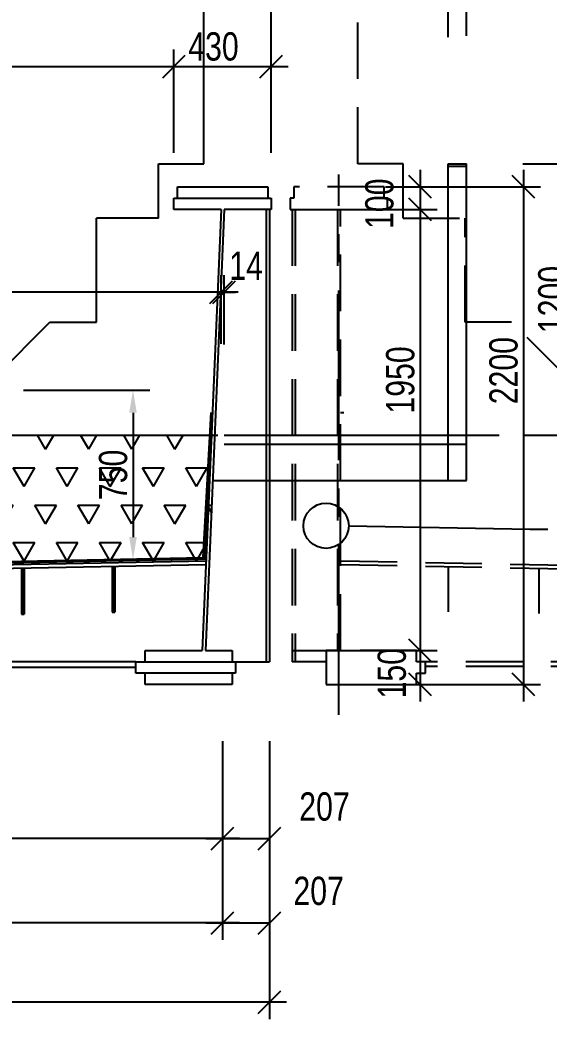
# Model space of a CAD drawing. Header units: millimetres. Extents: x -1069826 to 2704411, y -432732 to 412301.
# Drawn here: x 722111 to 724448, y -22276 to -17861 of the extents above; entities that cross this region are included whole.
import ezdxf

# ---------------------------------------------------------------- set-up
doc = ezdxf.new("R2010")
doc.units = ezdxf.units.MM
doc.header["$LTSCALE"] = 1000
doc.header["$MEASUREMENT"] = 0
doc.linetypes.add('CENTER2', pattern=[1.125, 0.75, -0.125, 0.125, -0.125])
doc.linetypes.add('HIDDEN', pattern=[0.375, 0.25, -0.125])
for name, color, linetype in [('0-T', 7, 'Continuous'), ('00XX00-S', 7, 'Continuous'), ('DROGO-T', 7, 'Continuous')]:
    doc.layers.add(name, color=color, linetype=linetype)
doc.styles.add('CDMSTYLE', font='CDMSIMPL', dxfattribs={"width": 0.8, "bigfont": 'CDMBIGPL'})
doc.dimstyles.new('CDMOG-MM-50', dxfattribs={"dimscale": 50, "dimtxt": 2.5, "dimasz": 1, "dimexe": 1.5, "dimexo": 5, "dimgap": 0.5, "dimtad": 1, "dimdec": 0, "dimrnd": 1, "dimzin": 1, "dimdsep": 46, "dimtxsty": 'CDMSTYLE', "dimblk1": 'OBLIQUE', "dimblk2": 'OBLIQUE', "dimsah": 1, "dimtsz": 1, "dimcen": -2.5, "dimdle": 1.5, "dimclrd": 9, "dimclre": 9, "dimclrt": 9, "dimadec": 0, "dimazin": 0, "dimtfac": 1, "dimtmove": 2, "dimatfit": 3, "dimldrblk": 'OBLIQUE', "dimfxl": 1, "dimtvp": 1, "dimtolj": 1, "dimtzin": 0, "dimarcsym": 0})
doc.dimstyles.new('CDMST-MM-50', dxfattribs={"dimscale": 50, "dimtxt": 2.5, "dimasz": 2, "dimexe": 1.5, "dimexo": 3, "dimgap": 0.5, "dimtad": 1, "dimdec": 0, "dimrnd": 1, "dimzin": 1, "dimdsep": 46, "dimtxsty": 'CDMSTYLE', "dimblk1": 'OBLIQUE', "dimblk2": 'OBLIQUE', "dimsah": 1, "dimcen": -2.5, "dimdle": 1.5, "dimclrd": 9, "dimclre": 9, "dimclrt": 9, "dimadec": 0, "dimazin": 0, "dimtfac": 1, "dimtmove": 2, "dimatfit": 3, "dimldrblk": 'OBLIQUE', "dimfxl": 1, "dimtvp": 1, "dimtolj": 1, "dimtzin": 0, "dimarcsym": 0})

# ---------------------------------------------------------------- blocks, each defined once
blk = doc.blocks.new('*D844')
at = {"color": 9, "linetype": 'ByBlock', "transparency": 16777216}
for p, q in [((538869.1, -18447.7), (538869.1, -17990.8)), ((534683.1, -18115.8), (534783.1, -18015.8)), ((538819.1, -18115.8), (538919.1, -18015.8)), ((534658.1, -18065.8), (538944.1, -18065.8))]:
    blk.add_line(p, q, dxfattribs=at)
at = {"layer": 'Defpoints', "color": 0, "linetype": 'ByBlock', "transparency": 16777216}
for p in [(538869.1, -18065.8), (534733.1, -18697.7), (538869.1, -18697.7)]:
    blk.add_point(p, dxfattribs=at)
at = {"color": 9, "linetype": 'ByBlock', "transparency": 16777216, "insert": (536545.2, -17978.3), "char_height": 125, "attachment_point": 5, "style": 'CDMSTYLE'}
blk.add_mtext('\\A1;4136', dxfattribs=at)
blk = doc.blocks.new('_OBLIQUE')
at = {"color": 0, "linetype": 'ByBlock'}
blk.add_line((-0.5, -0.5), (0.5, 0.5), dxfattribs=at)
blk = doc.blocks.new('*D845')
at = {"color": 9, "linetype": 'ByBlock', "transparency": 16777216}
for p, q in [((539299.1, -18447.7), (539299.1, -17990.8)), ((538819.1, -18115.8), (538919.1, -18015.8)), ((539249.1, -18115.8), (539349.1, -18015.8)), ((538794.1, -18065.8), (539374.1, -18065.8))]:
    blk.add_line(p, q, dxfattribs=at)
at = {"layer": 'Defpoints', "color": 0, "linetype": 'ByBlock', "transparency": 16777216}
for p in [(539299.1, -18065.8), (538869.1, -18697.7), (539299.1, -18697.7)]:
    blk.add_point(p, dxfattribs=at)
at = {"color": 9, "linetype": 'ByBlock', "transparency": 16777216, "insert": (539043.6, -17978.3), "char_height": 125, "attachment_point": 5, "style": 'CDMSTYLE'}
blk.add_mtext('\\A1;430', dxfattribs=at)
blk = doc.blocks.new('*D807')
at = {"color": 9, "linetype": 'ByBlock', "transparency": 16777216}
for p, q in [((528311.1, -16216), (528411.1, -16116)), ((528361.1, -17924), (528361.1, -16091)), ((540111.1, -16216), (540211.1, -16116)), ((540161.1, -17876.7), (540161.1, -16091)), ((528286.1, -16166), (540236.1, -16166))]:
    blk.add_line(p, q, dxfattribs=at)
at = {"layer": 'Defpoints', "color": 0, "linetype": 'ByBlock', "transparency": 16777216}
for p in [(540161.1, -16166), (540161.1, -18126.7), (528361.1, -18174)]:
    blk.add_point(p, dxfattribs=at)
at = {"color": 9, "linetype": 'ByBlock', "transparency": 16777216, "insert": (534261.1, -16078.5), "char_height": 125, "attachment_point": 5, "style": 'CDMSTYLE'}
blk.add_mtext('\\A1;\\C1;11800', dxfattribs=at)
blk = doc.blocks.new('*D827')
at = {"color": 9, "linetype": 'ByBlock', "transparency": 16777216}
for p, q in [((539957, -20572.7), (539957, -20872.7)), ((540007, -20697.7), (539907, -20597.7)), ((540007, -20847.7), (539907, -20747.7)), ((539748.6, -20797.7), (540032, -20797.7))]:
    blk.add_line(p, q, dxfattribs=at)
at = {"layer": 'Defpoints', "color": 0, "linetype": 'ByBlock', "transparency": 16777216}
for p in [(539141.1, -20647.7), (539498.6, -20797.7), (539957, -20797.7)]:
    blk.add_point(p, dxfattribs=at)
at = {"color": 9, "linetype": 'ByBlock', "transparency": 16777216, "insert": (539832.1, -20747.7), "char_height": 125, "attachment_point": 5, "rotation": 90, "style": 'CDMSTYLE'}
blk.add_mtext('\\A1;150', dxfattribs=at)
blk = doc.blocks.new('*D826')
at = {"color": 9, "linetype": 'ByBlock', "transparency": 16777216}
for p, q in [((539957, -18622.7), (539957, -20722.7)), ((540007, -18747.7), (539907, -18647.7)), ((540007, -20697.7), (539907, -20597.7)), ((539391.1, -20647.7), (540032, -20647.7))]:
    blk.add_line(p, q, dxfattribs=at)
at = {"layer": 'Defpoints', "color": 0, "linetype": 'ByBlock', "transparency": 16777216}
for p in [(539588.6, -18697.7), (539141.1, -20647.7), (539957, -20647.7)]:
    blk.add_point(p, dxfattribs=at)
at = {"color": 9, "linetype": 'ByBlock', "transparency": 16777216, "insert": (539869.5, -19451.5), "char_height": 125, "attachment_point": 5, "rotation": 90, "style": 'CDMSTYLE'}
blk.add_mtext('\\A1;1950', dxfattribs=at)
blk = doc.blocks.new('*D825')
at = {"color": 9, "linetype": 'ByBlock', "transparency": 16777216}
for p, q in [((539957, -18522.7), (539957, -18697.7)), ((540007, -18647.7), (539907, -18547.7)), ((539838.6, -18597.7), (540032, -18597.7)), ((540007, -18747.7), (539907, -18647.7)), ((539549.1, -18697.7), (540032, -18697.7))]:
    blk.add_line(p, q, dxfattribs=at)
at = {"layer": 'Defpoints', "color": 0, "linetype": 'ByBlock', "transparency": 16777216}
for p in [(539588.6, -18597.7), (539299.1, -18697.7), (539957, -18697.7)]:
    blk.add_point(p, dxfattribs=at)
at = {"color": 9, "linetype": 'ByBlock', "transparency": 16777216, "insert": (539777.4, -18672.7), "char_height": 125, "attachment_point": 5, "rotation": 90, "style": 'CDMSTYLE'}
blk.add_mtext('\\A1;100', dxfattribs=at)
blk = doc.blocks.new('*D812')
at = {"color": 9, "linetype": 'ByBlock', "transparency": 16777216}
for p, q in [((539299.1, -18197.7), (539299.1, -17650.6)), ((540081.1, -17937.1), (540081.1, -17650.6)), ((539249.1, -17775.6), (539349.1, -17675.6)), ((540031.1, -17775.6), (540131.1, -17675.6)), ((540156.1, -17725.6), (539224.1, -17725.6))]:
    blk.add_line(p, q, dxfattribs=at)
at = {"layer": 'Defpoints', "color": 0, "linetype": 'ByBlock', "transparency": 16777216}
for p in [(539299.1, -17725.6), (540081.1, -18187.1), (539299.1, -18447.7)]:
    blk.add_point(p, dxfattribs=at)
at = {"color": 9, "linetype": 'ByBlock', "transparency": 16777216, "insert": (539690.1, -17638.1), "char_height": 125, "attachment_point": 5, "style": 'CDMSTYLE'}
blk.add_mtext('\\A1;782', dxfattribs=at)
blk = doc.blocks.new('*D821')
at = {"color": 9, "linetype": 'ByBlock', "transparency": 16777216}
for p, q in [((539299.1, -18447.7), (539299.1, -17650.6)), ((538951.1, -17775.6), (539051.1, -17675.6)), ((539249.1, -17775.6), (539349.1, -17675.6)), ((538926.1, -17725.6), (539299.1, -17725.6))]:
    blk.add_line(p, q, dxfattribs=at)
at = {"layer": 'Defpoints', "color": 0, "linetype": 'ByBlock', "transparency": 16777216}
for p in [(539299.1, -17725.6), (539299.1, -18697.7), (539001.1, -18728.6)]:
    blk.add_point(p, dxfattribs=at)
at = {"color": 9, "linetype": 'ByBlock', "transparency": 16777216, "insert": (539150.1, -17550.6), "char_height": 125, "attachment_point": 5, "style": 'CDMSTYLE'}
blk.add_mtext('\\A1;298', dxfattribs=at)
blk = doc.blocks.new('*D837')
at = {"color": 9, "linetype": 'ByBlock', "transparency": 16777216}
for p, q in [((540679.2, -18546.2), (540579.2, -18446.2)), ((540629.2, -19771.2), (540629.2, -18421.2)), ((540411.1, -18496.2), (540704.2, -18496.2)), ((540679.2, -19746.2), (540579.2, -19646.2)), ((540411.1, -19696.2), (540704.2, -19696.2))]:
    blk.add_line(p, q, dxfattribs=at)
at = {"layer": 'Defpoints', "color": 0, "linetype": 'ByBlock', "transparency": 16777216}
for p in [(540161.1, -18496.2), (540629.2, -18496.2), (540161.1, -19696.2)]:
    blk.add_point(p, dxfattribs=at)
at = {"color": 9, "linetype": 'ByBlock', "transparency": 16777216, "insert": (540541.7, -19096.2), "char_height": 125, "attachment_point": 5, "rotation": 90, "style": 'CDMSTYLE'}
blk.add_mtext('\\A1;1200', dxfattribs=at)
blk = doc.blocks.new('*D814')
at = {"color": 9, "linetype": 'ByBlock', "transparency": 16777216}
for p, q in [((540081.1, -17930.4), (540081.1, -17650.6)), ((540161.1, -17930.4), (540161.1, -17650.6)), ((540031.1, -17775.6), (540131.1, -17675.6)), ((540111.1, -17775.6), (540211.1, -17675.6)), ((540006.1, -17725.6), (540161.1, -17725.6))]:
    blk.add_line(p, q, dxfattribs=at)
at = {"layer": 'Defpoints', "color": 0, "linetype": 'ByBlock', "transparency": 16777216}
for p in [(540161.1, -17725.6), (540081.1, -18180.4), (540161.1, -18180.4)]:
    blk.add_point(p, dxfattribs=at)
at = {"color": 9, "linetype": 'ByBlock', "transparency": 16777216, "insert": (540315.1, -17631.9), "char_height": 125, "attachment_point": 5, "style": 'CDMSTYLE'}
blk.add_mtext('\\A1;80', dxfattribs=at)
blk = doc.blocks.new('A$C05BD7996')
at = {"color": 40, "linetype": 'HIDDEN'}
for p, q in [((4400, 1068.5), (4400, 3118.5)), ((4200, 1068.5), (4400, 1068.5)), ((3925, 368.5), (3925, 828.5)), ((3475, 123.5), (3720, 368.5)), ((3720, 368.5), (3925, 368.5))]:
    blk.add_line(p, q, dxfattribs=at)
at = {"layer": '0-T', "color": 40, "linetype": 'HIDDEN'}
for q in [(4200, 1068.5), (3925, 828.5)]:
    blk.add_line((4200, 828.5), q, dxfattribs=at)
blk = doc.blocks.new('A$C3471609C')
at = {"layer": '0-T', "color": 9, "linetype": 'Continuous'}
blk.add_blockref('A$C05BD7996', (0, 0), dxfattribs=at)
blk = doc.blocks.new('*D804')
at = {"color": 9, "linetype": 'ByBlock', "transparency": 16777216}
for p, q in [((539084.1, -21297.7), (539084.1, -21926.6)), ((539291.1, -21566.2), (539291.1, -21926.6)), ((539034.1, -21901.6), (539134.1, -21801.6)), ((539241.1, -21901.6), (539341.1, -21801.6)), ((539009.1, -21851.6), (539291.1, -21851.6))]:
    blk.add_line(p, q, dxfattribs=at)
at = {"layer": 'Defpoints', "color": 0, "linetype": 'ByBlock', "transparency": 16777216}
for p in [(539084.1, -21047.7), (539291.1, -21316.2), (539291.1, -21851.6)]:
    blk.add_point(p, dxfattribs=at)
at = {"color": 9, "linetype": 'ByBlock', "transparency": 16777216, "insert": (539508.3, -21710.4), "char_height": 125, "attachment_point": 5, "style": 'CDMSTYLE'}
blk.add_mtext('\\A1;207', dxfattribs=at)
blk = doc.blocks.new('*D803')
at = {"color": 9, "linetype": 'ByBlock', "transparency": 16777216}
for p, q in [((539084.1, -21193.4), (539084.1, -21553.8)), ((539291.1, -21193.4), (539291.1, -21553.8)), ((539034.1, -21528.8), (539134.1, -21428.8)), ((539241.1, -21528.8), (539341.1, -21428.8)), ((539009.1, -21478.8), (539291.1, -21478.8))]:
    blk.add_line(p, q, dxfattribs=at)
at = {"layer": 'Defpoints', "color": 0, "linetype": 'ByBlock', "transparency": 16777216}
for p in [(539084.1, -20943.4), (539291.1, -20943.4), (539291.1, -21478.8)]:
    blk.add_point(p, dxfattribs=at)
at = {"color": 9, "linetype": 'ByBlock', "transparency": 16777216, "insert": (539534.1, -21337.6), "char_height": 125, "attachment_point": 5, "style": 'CDMSTYLE'}
blk.add_mtext('\\A1;207', dxfattribs=at)
blk = doc.blocks.new('*D802')
at = {"color": 9, "linetype": 'ByBlock', "transparency": 16777216}
for p, q in [((538203.6, -19496.2), (538763, -19496.2)), ((538688, -19596.2), (538688, -20146.2)), ((538851.1, -20246.2), (538613, -20246.2))]:
    blk.add_line(p, q, dxfattribs=at)
for points in [[(538671.3, -19596.2), (538704.6, -19596.2), (538688, -19496.2)], [(538671.3, -20146.2), (538704.6, -20146.2), (538688, -20246.2)]]:
    blk.add_solid(points, dxfattribs=at)
at = {"layer": 'Defpoints', "color": 0, "linetype": 'ByBlock', "transparency": 16777216}
for p in [(538053.6, -19496.2), (538688, -20246.2), (539001.1, -20246.2)]:
    blk.add_point(p, dxfattribs=at)
at = {"color": 9, "linetype": 'ByBlock', "transparency": 16777216, "insert": (538600.5, -19871.2), "char_height": 125, "attachment_point": 5, "rotation": 90, "style": 'CDMSTYLE'}
blk.add_mtext('\\A1;\\C1;750', dxfattribs=at)
blk = doc.blocks.new('*D798')
at = {"color": 9, "linetype": 'ByBlock', "transparency": 16777216}
for p, q in [((540413.3, -18522.7), (540413.3, -20872.7)), ((540463.3, -18647.7), (540363.3, -18547.7)), ((539804.4, -18597.7), (540488.3, -18597.7)), ((540463.3, -20847.7), (540363.3, -20747.7)), ((539754, -20797.7), (540488.3, -20797.7))]:
    blk.add_line(p, q, dxfattribs=at)
at = {"layer": 'Defpoints', "color": 0, "linetype": 'ByBlock', "transparency": 16777216}
for p in [(539554.4, -18597.7), (539504, -20797.7), (540413.3, -20797.7)]:
    blk.add_point(p, dxfattribs=at)
at = {"color": 9, "linetype": 'ByBlock', "transparency": 16777216, "insert": (540325.8, -19410.4), "char_height": 125, "attachment_point": 5, "rotation": 90, "style": 'CDMSTYLE'}
blk.add_mtext('\\A1;\\C1;2200', dxfattribs=at)
blk = doc.blocks.new('A$C5F112703')
at = {"color": 9, "linetype": 'ByBlock'}
for p, q in [((4400, 1068.5), (4400, 3118.5)), ((4200, 1068.5), (4400, 1068.5)), ((3925, 368.5), (3925, 828.5)), ((3475, 123.5), (3720, 368.5)), ((3720, 368.5), (3925, 368.5))]:
    blk.add_line(p, q, dxfattribs=at)
at = {"layer": '0-T', "color": 9, "linetype": 'Continuous'}
for q in [(4200, 1068.5), (3925, 828.5)]:
    blk.add_line((4200, 828.5), q, dxfattribs=at)
blk = doc.blocks.new('A$C22AE4A19')
at = {"layer": '0-T', "color": 9, "linetype": 'Continuous'}
blk.add_blockref('A$C5F112703', (0, 0), dxfattribs=at)
blk = doc.blocks.new('*D797')
at = {"color": 9, "linetype": 'ByBlock', "transparency": 16777216}
for p, q in [((539291.1, -21047.7), (539291.1, -22276)), ((529231.1, -21406.9), (529231.1, -22276)), ((529181.1, -22251), (529281.1, -22151)), ((539241.1, -22251), (539341.1, -22151)), ((539366.1, -22201), (529156.1, -22201))]:
    blk.add_line(p, q, dxfattribs=at)
at = {"layer": 'Defpoints', "color": 0, "linetype": 'ByBlock', "transparency": 16777216}
for p in [(539291.1, -20797.7), (529231.1, -21156.9), (529231.1, -22201)]:
    blk.add_point(p, dxfattribs=at)
at = {"color": 9, "linetype": 'ByBlock', "transparency": 16777216, "insert": (534261.1, -22113.5), "char_height": 125, "attachment_point": 5, "style": 'CDMSTYLE'}
blk.add_mtext('\\A1;\\C1;10060', dxfattribs=at)
blk = doc.blocks.new('*D795')
at = {"color": 9, "linetype": 'ByBlock', "transparency": 16777216}
for p, q in [((539084.1, -21047.7), (539084.1, -21926.6)), ((534518.1, -21125.4), (534518.1, -21926.6)), ((534468.1, -21901.6), (534568.1, -21801.6)), ((539034.1, -21901.6), (539134.1, -21801.6)), ((539159.1, -21851.6), (534443.1, -21851.6))]:
    blk.add_line(p, q, dxfattribs=at)
at = {"layer": 'Defpoints', "color": 0, "linetype": 'ByBlock', "transparency": 16777216}
for p in [(539084.1, -20797.7), (534518.1, -20875.4), (534518.1, -21851.6)]:
    blk.add_point(p, dxfattribs=at)
at = {"color": 9, "linetype": 'ByBlock', "transparency": 16777216, "insert": (536801.1, -21764.1), "char_height": 125, "attachment_point": 5, "style": 'CDMSTYLE'}
blk.add_mtext('\\A1;\\C1;4566', dxfattribs=at)
blk = doc.blocks.new('*D790')
at = {"color": 9, "linetype": 'ByBlock', "transparency": 16777216}
for p, q in [((539084.1, -21193.4), (539084.1, -21553.8)), ((536801.1, -21313), (536801.1, -21553.8)), ((536751.1, -21528.8), (536851.1, -21428.8)), ((539034.1, -21528.8), (539134.1, -21428.8)), ((539159.1, -21478.8), (536726.1, -21478.8))]:
    blk.add_line(p, q, dxfattribs=at)
at = {"layer": 'Defpoints', "color": 0, "linetype": 'ByBlock', "transparency": 16777216}
for p in [(539084.1, -20943.4), (536801.1, -21063), (536801.1, -21478.8)]:
    blk.add_point(p, dxfattribs=at)
at = {"color": 9, "linetype": 'ByBlock', "transparency": 16777216, "insert": (537942.6, -21391.3), "char_height": 125, "attachment_point": 5, "style": 'CDMSTYLE'}
blk.add_mtext('\\A1;2283', dxfattribs=at)
blk = doc.blocks.new('*D788')
at = {"color": 9, "linetype": 'ByBlock', "transparency": 16777216}
for p, q in [((534475.1, -19113.7), (534575.1, -19013.7)), ((534525.1, -19064.7), (534525.1, -18988.7)), ((539027.1, -19113.7), (539127.1, -19013.7)), ((539152.1, -19063.7), (534450.1, -19063.7))]:
    blk.add_line(p, q, dxfattribs=at)
at = {"layer": 'Defpoints', "color": 0, "linetype": 'ByBlock', "transparency": 16777216}
for p in [(534525.1, -19063.7), (534525.1, -19314.7), (539077.1, -19413.7)]:
    blk.add_point(p, dxfattribs=at)
at = {"color": 9, "linetype": 'ByBlock', "transparency": 16777216, "insert": (537117.7, -18976.2), "char_height": 125, "attachment_point": 5, "style": 'CDMSTYLE'}
blk.add_mtext('\\A1;\\C1;4552', dxfattribs=at)
blk = doc.blocks.new('*D787')
at = {"color": 9, "linetype": 'ByBlock', "transparency": 16777216}
for p, q in [((539027.1, -19113.7), (539127.1, -19013.7)), ((539041.1, -19113.7), (539141.1, -19013.7)), ((539077.1, -19291.2), (539077.1, -18988.7)), ((539091.1, -19295.4), (539091.1, -18988.7)), ((539077.1, -19063.7), (539027.1, -19063.7)), ((539091.1, -19063.7), (539077.1, -19063.7)), ((539091.1, -19063.7), (539077.1, -19063.7)), ((539091.1, -19063.7), (539141.1, -19063.7))]:
    blk.add_line(p, q, dxfattribs=at)
at = {"layer": 'Defpoints', "color": 0, "linetype": 'ByBlock', "transparency": 16777216}
for p in [(539077.1, -19063.7), (539077.1, -19541.2), (539091.1, -19545.4)]:
    blk.add_point(p, dxfattribs=at)
at = {"color": 9, "linetype": 'ByBlock', "transparency": 16777216, "insert": (539187.6, -18946.8), "char_height": 125, "attachment_point": 5, "style": 'CDMSTYLE'}
blk.add_mtext('\\A1;14', dxfattribs=at)
blk = doc.blocks.new('A$C08B22908')
at = {"layer": 'DROGO-T', "color": 2, "linetype": 'Continuous'}
for p, q in [((415, 2200), (15, 2200)), ((15, 2200), (15, 2150)), ((415, 2150), (415, 2200)), ((0, 2150), (0, 2100)), ((430, 2150), (0, 2150)), ((430, 2100), (430, 2150)), ((0, 2100), (208, 2100)), ((208, 2099.4), (290.8, 150)), ((222, 2100), (304.8, 150)), ((222, 2100), (430, 2100)), ((173, 150), (173, 100)), ((290.8, 150), (173, 150)), ((558, 150), (304.8, 150)), ((558, 100), (558, 150)), ((598, 100), (158, 100)), ((158, 100), (158, 50)), ((598, 50), (598, 100)), ((158, 50), (598, 50)), ((173, 50), (173, 0)), ((558, 0), (558, 50)), ((173, 0), (558, 0))]:
    blk.add_line(p, q, dxfattribs=at)

msp = doc.modelspace()

# ---------------------------------------------------------------- hatches: boundary and pattern name
at = {"layer": '0-T', "linetype": 'Continuous'}
h = msp.add_hatch(dxfattribs=at)
h.set_pattern_fill('TRIANG', color=9, scale=20, style=0)
h.set_pattern_definition([(60, (612210.18, -221196.17), (-95.24997, 164.97782), [95.25, -95.25]), (120, (612210.18, -221196.17), (-190.49997, 2e-05), [95.25, -95.25]), (0, (612162.56, -221113.69), (95.25, 164.9778), [95.25, -95.25])])
h.paths.add_polyline_path([(720723.205, -20296.1741), (720723.205, -19856.1741), (719373.205, -19856.1741), (719373.205, -19696.1741), (718487.205, -19696.1741), (718487.205, -20251.4541)])
h.paths.add_polyline_path([(720042.5067, -20183.262), (719762.5627, -20177.6631), (719763.9624, -20107.6771)], flags=16)
h.paths.add_polyline_path([(720723.205, -20296.1741), (722959.205, -20251.4541), (722959.205, -19696.1741), (722937.205, -19696.1741), (722073.205, -19696.1741), (722073.205, -19856.1741), (720723.205, -19856.1741)])
h.paths.add_polyline_path([(721403.9032, -20173.2489), (721682.4475, -20097.664), (721683.8472, -20167.65)], flags=16)
h.paths.add_polyline_path([(718756.0747, -20030.9955), (718756.0747, -19711.3527), (718943.5747, -19711.3527), (718943.5747, -20030.9955)], flags=24)
h.paths.add_polyline_path([(719467.6758, -20158.6378), (719638.0584, -20162.0454), (719640.6829, -20030.8217), (719470.3003, -20027.414)], flags=24)
h.paths.add_polyline_path([(720961.5897, -20070.0222), (720961.5897, -19750.3793), (721149.0897, -19750.3793), (721149.0897, -20070.0222)], flags=24)
h.paths.add_polyline_path([(722428.8222, -20030.9955), (722428.8222, -19711.3527), (722616.3222, -19711.3527), (722616.3222, -20030.9955)], flags=24)
h.paths.add_polyline_path([(721808.3515, -20152.0323), (721978.7341, -20148.6246), (721976.1096, -20017.4009), (721805.727, -20020.8085)], flags=24)

# ---------------------------------------------------------------- linework, layer by layer
at = {"color": 40, "linetype": 'HIDDEN'}
for p, q in [((723313.205, -18697.6844), (723313.205, -20697.6844)), ((723327.205, -18697.6844), (723327.205, -20697.6844)), ((723542.205, -19596.1741), (723527.205, -19596.1741)), ((723603.205, -19696.1741), (728003.205, -19696.1741)), ((723463.205, -20697.6844), (723313.205, -20697.6844))]:
    msp.add_line(p, q, dxfattribs=at)
at = {"color": 2, "linetype": 'Continuous'}
for p, q in [((718462.205, -19696.1741), (722984.205, -19696.1741)), ((722933.205, -20251.9741), (720723.205, -20296.1741)), ((722932.525, -20267.9877), (720723.205, -20312.1741))]:
    msp.add_line(p, q, dxfattribs=at)
at = {"layer": '0-T', "color": 9, "linetype": 'Continuous'}
for p, q in [((724003.205, -19576.1741), (724003.205, -18496.1741)), ((724003.205, -19896.1741), (724003.205, -18496.1741)), ((724083.205, -19736.1741), (724083.205, -18496.1741)), ((724083.205, -19896.1741), (724083.205, -18496.1741)), ((723199.205, -18697.6844), (723199.205, -20697.6844)), ((723213.205, -18697.6844), (723213.205, -20697.6844)), ((722959.205, -19896.1741), (724083.205, -19896.1741)), ((722623.205, -20697.6844), (718823.205, -20697.6844)), ((723013.205, -20697.6844), (723213.205, -20697.6844)), ((722623.205, -20722.6844), (718823.205, -20722.6844))]:
    msp.add_line(p, q, dxfattribs=at)
at = {"layer": '0-T', "color": 1, "linetype": 'Continuous'}
for p, q in [((724003.205, -18496.1741), (724083.205, -18496.1741)), ((724003.205, -18506.1741), (724083.205, -18506.1741)), ((723013.205, -19696.1741), (724083.205, -19696.1741)), ((723013.205, -19696.1741), (724083.205, -19696.1741)), ((724083.205, -19736.1741), (723013.205, -19736.1741))]:
    msp.add_line(p, q, dxfattribs=at)
at = {"layer": '0-T', "color": 40, "linetype": 'CENTER2'}
for q in [(723520.205, -18542.9835), (723520.205, -18592.9835)]:
    msp.add_line((723520.205, -20931.6415), q, dxfattribs=at)
at = {"layer": '0-T', "color": 40, "linetype": 'HIDDEN'}
for p, q in [((723527.205, -20250.6541), (725803.205, -20296.1741)), ((723527.205, -20266.6541), (725803.205, -20312.1741)), ((724002.925, -20274.1713), (724002.925, -20476.1685)), ((724402.925, -20282.1713), (724402.925, -20484.1685)), ((727706.1216, -20697.6844), (723903.205, -20697.6844)), ((727706.1216, -20717.6844), (723903.205, -20717.6844))]:
    msp.add_line(p, q, dxfattribs=at)
at = {"layer": '0-T', "color": 2, "linetype": 'Continuous'}
for p, q in [((722123.4849, -20282.1713), (722123.4849, -20484.1685)), ((722523.4849, -20274.1713), (722523.4849, -20476.1685)), ((722117.4849, -20486.1629), (722129.4849, -20486.1629)), ((722517.4849, -20478.1629), (722529.4849, -20478.1629))]:
    msp.add_line(p, q, dxfattribs=at)
at = {"layer": '0-T', "color": 9, "linetype": 'Continuous'}
msp.add_lwpolyline([(718462.205, -19596.1741), (718525.7361, -20236.7511), (720723.205, -20281.1711), (722919.4995, -20236.7511), (722955.1907, -19594.81)], dxfattribs=at)
at = {"layer": '0-T', "color": 3, "linetype": 'HIDDEN', "const_width": 10}
msp.add_lwpolyline([(718495.0207, -19596.1741), (718519.8055, -20241.6521), (720723.205, -20286.1721), (722924.7799, -20241.6521), (722955.1266, -19596.1741)], dxfattribs=at)
at = {"layer": '0-T', "color": 9, "linetype": 'Continuous', "const_width": 12}
for points in [[(722123.4849, -20284.1685), (722123.4849, -20486.1657)], [(722523.4849, -20276.1685), (722523.4849, -20478.1657)]]:
    msp.add_lwpolyline(points, dxfattribs=at)
at = {"layer": '0-T', "color": 2, "linetype": 'Continuous'}
for points in [[(722117.4849, -20286.1657), (722117.4849, -20486.1629)], [(722129.4849, -20286.1657), (722129.4849, -20486.1629)], [(722517.4849, -20278.1657), (722517.4849, -20478.1629)], [(722529.4849, -20278.1657), (722529.4849, -20478.1629)]]:
    msp.add_lwpolyline(points, dxfattribs=at)
at = {"layer": '00XX00-S', "color": 9, "linetype": 'Continuous', "flags": 128}
msp.add_lwpolyline([(724443.6461, -20111.9881), (724363.8686, -20111.9881), (723563.1895, -20097.9297)], dxfattribs=at)
at = {"layer": 'DROGO-T', "color": 40, "linetype": 'HIDDEN'}
msp.add_lwpolyline([(723463.205, -20797.6844), (723863.205, -20797.6844), (723863.205, -20747.6844), (723903.205, -20747.6844), (723903.205, -20697.6844), (723863.205, -20697.6844), (723863.205, -20647.6844), (723527.205, -20647.6844), (723527.205, -18697.6844), (723735.205, -18697.6844), (723735.205, -18647.6844), (723720.205, -18647.6844), (723720.205, -18597.6844), (723320.205, -18597.6844), (723320.205, -18647.6844), (723305.205, -18647.6844), (723305.205, -18697.6844), (723513.205, -18697.6844), (723513.205, -20647.6844), (723463.205, -20647.6844)], close=True, dxfattribs=at)
at = {"layer": 'DROGO-T', "color": 2, "linetype": 'Continuous'}
msp.add_circle((723463.205, -20096.1741), 100, dxfattribs=at)

# ---------------------------------------------------------------- block references
at = {"layer": '0-T', "color": 9, "linetype": 'Continuous'}
msp.add_blockref('A$C22AE4A19', (718523.2048, -19564.6944), dxfattribs=at)
at = {"layer": '0-T', "color": 9, "linetype": 'Continuous', "xscale": -1}
msp.add_blockref('A$C3471609C', (728003.2051, -19564.6943), dxfattribs=at)
at = {"layer": 'DROGO-T', "color": 9, "linetype": 'Continuous', "xscale": -1}
msp.add_blockref('A$C08B22908', (723221.2068, -20797.6835), dxfattribs=at)

# ---------------------------------------------------------------- dimensions: what is measured, and where the dimension line sits
at = {"layer": '0-T', "color": 1, "linetype": 'Continuous'}
dim = msp.add_linear_dim(base=(724083.205, -16165.9527), p1=(712283.205, -18174.0054), p2=(724083.205, -18126.7375), text='\\C1;<>', dimstyle='CDMOG-MM-50', dxfattribs=at)
dim.commit()
dim.dimension.update_dxf_attribs({"geometry": '*D807', "text_midpoint": (718183.205, -16078.4527), "insert": (183922.0905, 0)})
at = {"layer": '0-T', "color": 9, "linetype": 'Continuous'}
dim = msp.add_linear_dim(base=(723221.205, -17725.616), p1=(724003.205, -18187.0537), p2=(723221.205, -18447.6844), dimstyle='CDMOG-MM-50', dxfattribs=at)
dim.commit()
dim.dimension.update_dxf_attribs({"geometry": '*D812', "text_midpoint": (723612.205, -17638.116), "insert": (183922.0905, 0)})
dim = msp.add_linear_dim(base=(724083.205, -17725.616), p1=(724003.205, -18180.4335), p2=(724083.205, -18180.4335), dimstyle='CDMOG-MM-50', dxfattribs=at)
dim.commit()
dim.dimension.update_dxf_attribs({"geometry": '*D814', "text_midpoint": (724237.1516, -17631.925), "dimtype": 160, "insert": (183922.0905, 0)})
at = {"layer": '0-T', "color": 1, "linetype": 'Continuous'}
dim = msp.add_linear_dim(base=(724335.4197, -20797.6844), p1=(723476.5216, -18597.6844), p2=(723426.1012, -20797.6844), angle=90, text='\\C1;<>', dimstyle='CDMOG-MM-50', dxfattribs=at)
dim.commit()
dim.dimension.update_dxf_attribs({"geometry": '*D798', "text_midpoint": (724247.9197, -19410.383), "dimtype": 160, "insert": (183922.0905, 0)})
at = {"layer": '0-T', "color": 4, "linetype": 'Continuous'}
dim = msp.add_linear_dim(base=(718447.205, -19063.6629), p1=(722999.205, -19413.7042), p2=(718447.205, -19314.7408), text='\\C1;<>', dimstyle='CDMOG-MM-50', override={"dimse1": 1}, dxfattribs=at)
dim.commit()
dim.dimension.update_dxf_attribs({"geometry": '*D788', "text_midpoint": (721039.7943, -18976.1629), "dimtype": 160, "insert": (183922.0905, 0)})
dim = msp.add_linear_dim(base=(722999.205, -19063.6629), p1=(723013.205, -19545.4319), p2=(722999.205, -19541.2145), dimstyle='CDMOG-MM-50', dxfattribs=at)
dim.commit()
dim.dimension.update_dxf_attribs({"geometry": '*D787', "text_midpoint": (723109.6638, -18946.8052), "dimtype": 160, "insert": (183922.0905, 0)})
at = {"layer": '0-T', "color": 3, "linetype": 'Continuous'}
dim = msp.add_linear_dim(base=(722610.0722, -20246.1741), p1=(721975.6463, -19496.1741), p2=(722923.205, -20246.1741), angle=270, text='\\C1;<>', dimstyle='CDMST-MM-50', dxfattribs=at)
dim.commit()
dim.dimension.update_dxf_attribs({"geometry": '*D802', "text_midpoint": (722522.5722, -19871.1741), "insert": (183922.0905, 0)})
at = {"layer": '0-T', "color": 4, "linetype": 'Continuous'}
for base, p1, p2, picture, middle in [((713153.205, -22200.9811), (723213.205, -20797.6844), (713153.205, -21156.9339), '*D797', (718183.205, -22113.4811)), ((718440.205, -21851.5621), (723006.205, -20797.6844), (718440.205, -20875.4071), '*D795', (720723.205, -21764.0621))]:
    dim = msp.add_linear_dim(base=base, p1=p1, p2=p2, text='\\C1;<>', dimstyle='CDMOG-MM-50', dxfattribs=at)
    dim.commit()
    dim.dimension.update_dxf_attribs({"geometry": picture, "text_midpoint": middle, "insert": (183922.0905, 0)})
dim = msp.add_linear_dim(base=(720723.205, -21478.7662), p1=(723006.205, -20943.373), p2=(720723.205, -21063.0192), dimstyle='CDMOG-MM-50', dxfattribs=at)
dim.commit()
dim.dimension.update_dxf_attribs({"geometry": '*D790', "text_midpoint": (721864.705, -21391.2662), "insert": (183922.0905, 0)})
at = {"layer": '0-T', "color": 2, "linetype": 'Continuous'}
for base, p1, p2, picture, middle in [((723213.205, -21478.7662), (723006.205, -20943.373), (723213.205, -20943.373), '*D803', (723456.1963, -21337.6385)), ((723213.205, -21851.5621), (723006.205, -21047.6844), (723213.205, -21316.1689), '*D804', (723430.3844, -21710.4343))]:
    dim = msp.add_linear_dim(base=base, p1=p1, p2=p2, dimstyle='CDMOG-MM-50', dxfattribs=at)
    dim.commit()
    dim.dimension.update_dxf_attribs({"geometry": picture, "text_midpoint": middle, "dimtype": 160, "insert": (183922.0905, 0)})
at = {"layer": 'DROGO-T', "color": 3, "linetype": 'Continuous'}
dim = msp.add_linear_dim(base=(723221.205, -17725.616), p1=(722923.205, -18728.6359), p2=(723221.205, -18697.6844), dimstyle='CDMOG-MM-50', override={"dimse1": 1}, dxfattribs=at)
dim.commit()
dim.dimension.update_dxf_attribs({"geometry": '*D821', "text_midpoint": (723072.205, -17550.616), "insert": (183922.0905, 0)})
at = {"layer": 'DROGO-T', "color": 9, "linetype": 'Continuous'}
for base, p1, p2, picture, middle in [((722791.205, -18065.7858), (718655.205, -18697.6844), (722791.205, -18697.6844), '*D844', (720467.3266, -17978.2858)), ((723221.205, -18065.7858), (722791.205, -18697.6844), (723221.205, -18697.6844), '*D845', (722965.6511, -17978.2858))]:
    dim = msp.add_linear_dim(base=base, p1=p1, p2=p2, dimstyle='CDMOG-MM-50', override={"dimse1": 1}, dxfattribs=at)
    dim.commit()
    dim.dimension.update_dxf_attribs({"geometry": picture, "text_midpoint": middle, "dimtype": 160, "insert": (183922.0905, 0)})
dim = msp.add_linear_dim(base=(724551.2445, -18496.1741), p1=(724083.205, -19696.1741), p2=(724083.205, -18496.1741), angle=90, dimstyle='CDMOG-MM-50', dxfattribs=at)
dim.commit()
dim.dimension.update_dxf_attribs({"geometry": '*D837', "text_midpoint": (724463.7445, -19096.1741), "insert": (183922.0905, 0)})
at = {"layer": 'DROGO-T', "color": 3, "linetype": 'Continuous'}
dim = msp.add_linear_dim(base=(723879.1022, -18697.6844), p1=(723510.6843, -18597.6844), p2=(723221.205, -18697.6844), angle=90, dimstyle='CDMOG-MM-50', dxfattribs=at)
dim.commit()
dim.dimension.update_dxf_attribs({"geometry": '*D825', "text_midpoint": (723699.4758, -18672.6844), "dimtype": 160, "insert": (183922.0905, 0)})
for base, p1, p2, picture, middle in [((723879.1022, -20647.6844), (723510.6843, -18697.6844), (723063.205, -20647.6844), '*D826', (723791.6022, -19451.4786)), ((723879.1022, -20797.6844), (723063.205, -20647.6844), (723420.6843, -20797.6844), '*D827', (723754.1928, -20747.6844))]:
    dim = msp.add_linear_dim(base=base, p1=p1, p2=p2, angle=90, dimstyle='CDMOG-MM-50', override={"dimse1": 1}, dxfattribs=at)
    dim.commit()
    dim.dimension.update_dxf_attribs({"geometry": picture, "text_midpoint": middle, "dimtype": 160, "insert": (183922.0905, 0)})

doc.saveas('drawing.dxf')
